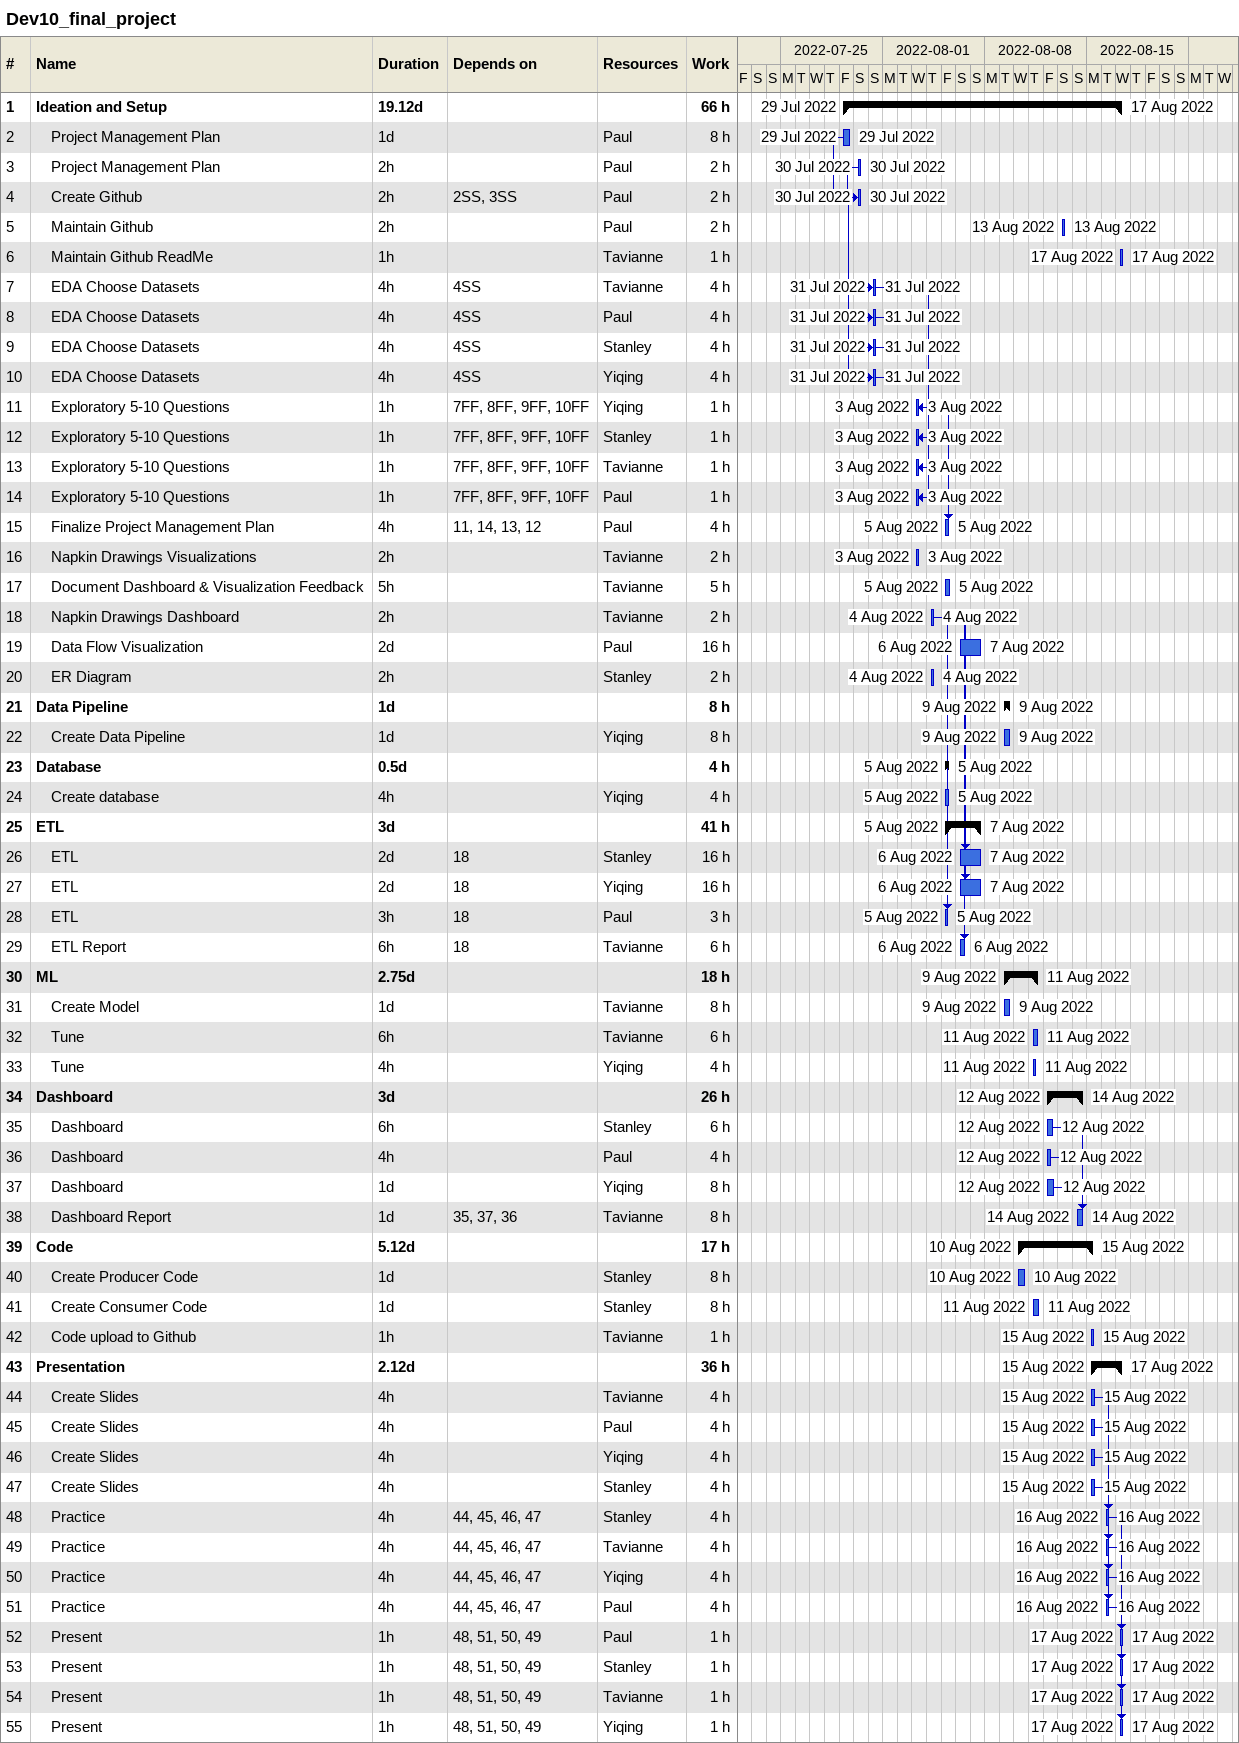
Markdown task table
Dev10_final_project

| ID | Level | Task | Duration | Start | Finish | Predecessors | Resources | Work (h) |
|---|---|---|---|---|---|---|---|---|
| 1 | 1 | **Ideation and Setup** | 19.12d | 2022-07-29 | 2022-08-17 |  |  | 66 |
| 2 | 2 | Project Management Plan | 1d | 2022-07-29 | 2022-07-29 |  | Paul | 8 |
| 3 | 2 | Project Management Plan | 2h | 2022-07-30 | 2022-07-30 |  | Paul | 2 |
| 4 | 2 | Create Github | 2h | 2022-07-30 | 2022-07-30 | 2SS, 3SS | Paul | 2 |
| 5 | 2 | Maintain Github | 2h | 2022-08-13 | 2022-08-13 |  | Paul | 2 |
| 6 | 2 | Maintain Github ReadMe | 1h | 2022-08-17 | 2022-08-17 |  | Tavianne | 1 |
| 7 | 2 | EDA Choose Datasets | 4h | 2022-07-31 | 2022-07-31 | 4SS | Tavianne | 4 |
| 8 | 2 | EDA Choose Datasets | 4h | 2022-07-31 | 2022-07-31 | 4SS | Paul | 4 |
| 9 | 2 | EDA Choose Datasets | 4h | 2022-07-31 | 2022-07-31 | 4SS | Stanley | 4 |
| 10 | 2 | EDA Choose Datasets | 4h | 2022-07-31 | 2022-07-31 | 4SS | Yiqing | 4 |
| 11 | 2 | Exploratory 5-10 Questions | 1h | 2022-08-03 | 2022-08-03 | 7FF, 8FF, 9FF, 10FF | Yiqing | 1 |
| 12 | 2 | Exploratory 5-10 Questions | 1h | 2022-08-03 | 2022-08-03 | 7FF, 8FF, 9FF, 10FF | Stanley | 1 |
| 13 | 2 | Exploratory 5-10 Questions | 1h | 2022-08-03 | 2022-08-03 | 7FF, 8FF, 9FF, 10FF | Tavianne | 1 |
| 14 | 2 | Exploratory 5-10 Questions | 1h | 2022-08-03 | 2022-08-03 | 7FF, 8FF, 9FF, 10FF | Paul | 1 |
| 15 | 2 | Finalize Project Management Plan | 4h | 2022-08-05 | 2022-08-05 | 11, 14, 13, 12 | Paul | 4 |
| 16 | 2 | Napkin Drawings Visualizations | 2h | 2022-08-03 | 2022-08-03 |  | Tavianne | 2 |
| 17 | 2 | Document Dashboard & Visualization Feedback | 5h | 2022-08-05 | 2022-08-05 |  | Tavianne | 5 |
| 18 | 2 | Napkin Drawings Dashboard | 2h | 2022-08-04 | 2022-08-04 |  | Tavianne | 2 |
| 19 | 2 | Data Flow Visualization | 2d | 2022-08-06 | 2022-08-07 |  | Paul | 16 |
| 20 | 2 | ER Diagram | 2h | 2022-08-04 | 2022-08-04 |  | Stanley | 2 |
| 21 | 1 | **Data Pipeline** | 1d | 2022-08-09 | 2022-08-09 |  |  | 8 |
| 22 | 2 | Create Data Pipeline | 1d | 2022-08-09 | 2022-08-09 |  | Yiqing | 8 |
| 23 | 1 | **Database** | 0.5d | 2022-08-05 | 2022-08-05 |  |  | 4 |
| 24 | 2 | Create database | 4h | 2022-08-05 | 2022-08-05 |  | Yiqing | 4 |
| 25 | 1 | **ETL** | 3d | 2022-08-05 | 2022-08-07 |  |  | 41 |
| 26 | 2 | ETL | 2d | 2022-08-06 | 2022-08-07 | 18 | Stanley | 16 |
| 27 | 2 | ETL | 2d | 2022-08-06 | 2022-08-07 | 18 | Yiqing | 16 |
| 28 | 2 | ETL | 3h | 2022-08-05 | 2022-08-05 | 18 | Paul | 3 |
| 29 | 2 | ETL Report | 6h | 2022-08-06 | 2022-08-06 | 18 | Tavianne | 6 |
| 30 | 1 | **ML** | 2.75d | 2022-08-09 | 2022-08-11 |  |  | 18 |
| 31 | 2 | Create Model | 1d | 2022-08-09 | 2022-08-09 |  | Tavianne | 8 |
| 32 | 2 | Tune | 6h | 2022-08-11 | 2022-08-11 |  | Tavianne | 6 |
| 33 | 2 | Tune | 4h | 2022-08-11 | 2022-08-11 |  | Yiqing | 4 |
| 34 | 1 | **Dashboard** | 3d | 2022-08-12 | 2022-08-14 |  |  | 26 |
| 35 | 2 | Dashboard | 6h | 2022-08-12 | 2022-08-12 |  | Stanley | 6 |
| 36 | 2 | Dashboard | 4h | 2022-08-12 | 2022-08-12 |  | Paul | 4 |
| 37 | 2 | Dashboard | 1d | 2022-08-12 | 2022-08-12 |  | Yiqing | 8 |
| 38 | 2 | Dashboard Report | 1d | 2022-08-14 | 2022-08-14 | 35, 37, 36 | Tavianne | 8 |
| 39 | 1 | **Code** | 5.12d | 2022-08-10 | 2022-08-15 |  |  | 17 |
| 40 | 2 | Create Producer Code | 1d | 2022-08-10 | 2022-08-10 |  | Stanley | 8 |
| 41 | 2 | Create Consumer Code | 1d | 2022-08-11 | 2022-08-11 |  | Stanley | 8 |
| 42 | 2 | Code upload to Github | 1h | 2022-08-15 | 2022-08-15 |  | Tavianne | 1 |
| 43 | 1 | **Presentation** | 2.12d | 2022-08-15 | 2022-08-17 |  |  | 36 |
| 44 | 2 | Create Slides | 4h | 2022-08-15 | 2022-08-15 |  | Tavianne | 4 |
| 45 | 2 | Create Slides | 4h | 2022-08-15 | 2022-08-15 |  | Paul | 4 |
| 46 | 2 | Create Slides | 4h | 2022-08-15 | 2022-08-15 |  | Yiqing | 4 |
| 47 | 2 | Create Slides | 4h | 2022-08-15 | 2022-08-15 |  | Stanley | 4 |
| 48 | 2 | Practice | 4h | 2022-08-16 | 2022-08-16 | 44, 45, 46, 47 | Stanley | 4 |
| 49 | 2 | Practice | 4h | 2022-08-16 | 2022-08-16 | 44, 45, 46, 47 | Tavianne | 4 |
| 50 | 2 | Practice | 4h | 2022-08-16 | 2022-08-16 | 44, 45, 46, 47 | Yiqing | 4 |
| 51 | 2 | Practice | 4h | 2022-08-16 | 2022-08-16 | 44, 45, 46, 47 | Paul | 4 |
| 52 | 2 | Present | 1h | 2022-08-17 | 2022-08-17 | 48, 51, 50, 49 | Paul | 1 |
| 53 | 2 | Present | 1h | 2022-08-17 | 2022-08-17 | 48, 51, 50, 49 | Stanley | 1 |
| 54 | 2 | Present | 1h | 2022-08-17 | 2022-08-17 | 48, 51, 50, 49 | Tavianne | 1 |
| 55 | 2 | Present | 1h | 2022-08-17 | 2022-08-17 | 48, 51, 50, 49 | Yiqing | 1 |
